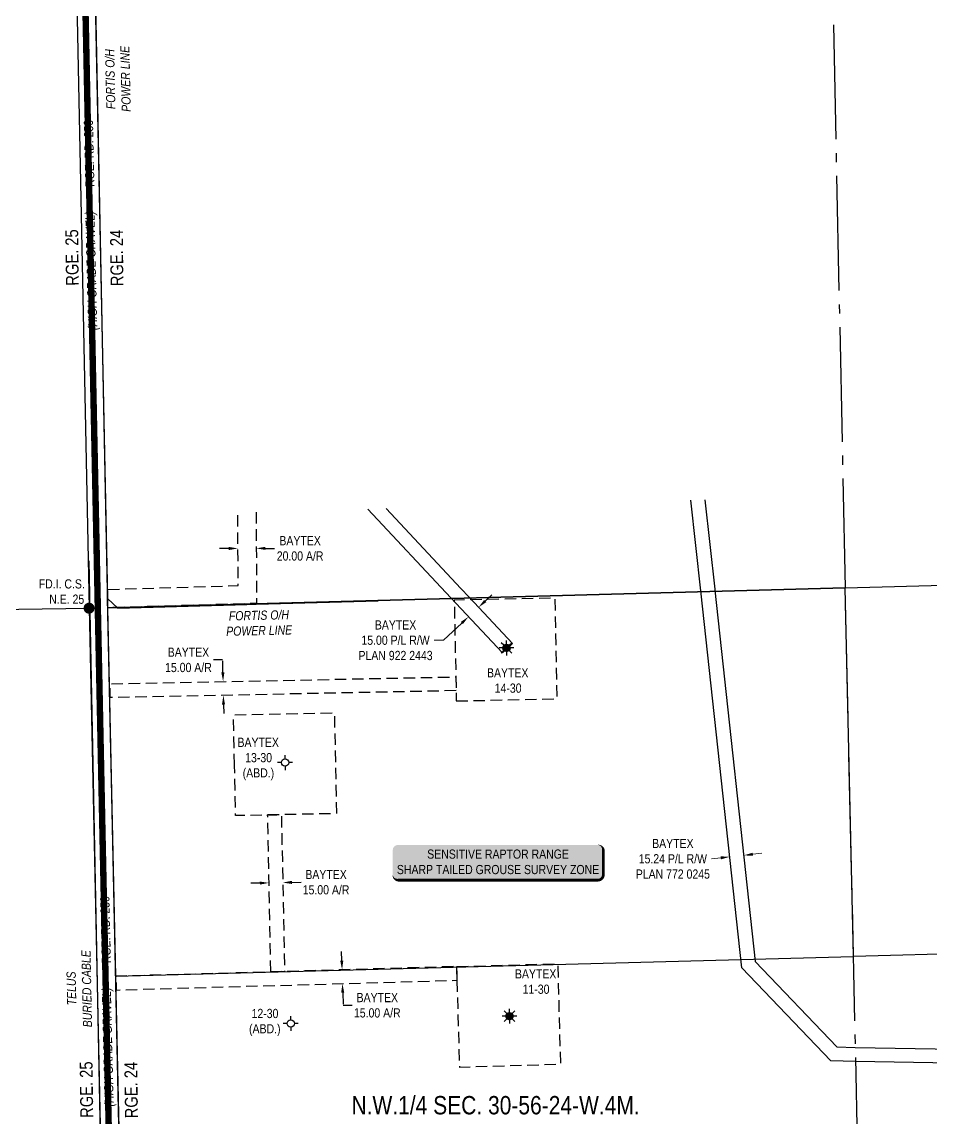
# Model space of a CAD drawing. Extents: x 88833 to 97610, y 5963373 to 5974710.
# Drawn here: x 93851 to 94843, y 5967761 to 5968956 of the extents above; entities that cross this region are included whole.
import ezdxf
from ezdxf.enums import TextEntityAlignment as Align

# ---------------------------------------------------------------- set-up
doc = ezdxf.new("R2010")
doc.units = 0
doc.header["$LTSCALE"] = 5
doc.header["$PDSIZE"] = 5
doc.linetypes.add('foc-ACCESSROAD', pattern=[3.75, 2.5, -1.25])
doc.linetypes.add('foc-QUARTERLINE', pattern=[33, 25, -3, 2, -3])
doc.layers.get('Defpoints').update_dxf_attribs({"color": 9})
for name, color, linetype in [('AS-POWER', 104, 'foc-POWER'), ('AS-POWER-T', 104, 'Continuous'), ('AS-ROADS', 254, 'Continuous'), ('AS-TELEPHONE', 224, 'foc-TEL'), ('AS-TELEPHONE-T', 224, 'Continuous'), ('AS-WILDLIFE-BLOCK', 131, 'Continuous'), ('C-SYMBOL', 7, 'Continuous'), ('D-TXT', 6, 'Continuous'), ('F-AR', 190, 'foc-ACCESSROAD'), ('F-RW', 190, 'Continuous'), ('F-WS', 190, 'foc-ACCESSROAD'), ('F-WS-S', 8, 'Continuous'), ('L-MON', 1, 'Continuous'), ('L-QSEC', 8, 'foc-QUARTERLINE'), ('L-ROAD-T', 7, 'Continuous'), ('L-SEC', 7, 'Continuous'), ('L-TITLEDB', 4, 'Continuous')]:
    doc.layers.add(name, color=color, linetype=linetype)
for name, color, linetype, lineweight in [('F-RW-T', 190, 'Continuous', 9), ('F-WS-T', 190, 'Continuous', 9), ('T-TEXT', 48, 'Continuous', 18)]:
    doc.layers.add(name, color=color, linetype=linetype, lineweight=lineweight)
doc.styles.add('100L', font='ARIALN.TTF', dxfattribs={"height": 10})
doc.styles.add('175L', font='ARIALN.TTF', dxfattribs={"height": 2})
doc.styles.add('80', font='ARIALN.TTF', dxfattribs={"height": 10})
doc.styles.add('80CG', font='ARIALN.TTF', dxfattribs={"height": 10})
doc.styles.add('80L', font='ARIALN.TTF', dxfattribs={"height": 10})
doc.styles.add('80LS', font='ARIALNI.TTF', dxfattribs={"height": 10})
doc.styles.add('foc-LtypeFont', font='ARIALN.TTF', dxfattribs={"height": 7.35})
doc.linetypes.add('foc-POWER', pattern='A,6,-1,["P",foc-LtypeFont,S=0.2,R=0,X=-0.625,Y=-0.75],-1.24,4', length=12.24)
doc.linetypes.add('foc-TEL', pattern='A,2,-1,["T",foc-LtypeFont,S=0.2,R=0,X=-0.425,Y=-0.75],-1.24,8', length=12.24)
doc.dimstyles.new('Compass 5 000', dxfattribs={"dimscale": 5, "dimtxt": 9, "dimasz": 2, "dimexe": 0.2, "dimexo": 0.0625, "dimgap": 0.5, "dimtad": 0, "dimtih": 1, "dimtoh": 1, "dimzin": 0, "dimdsep": 46, "dimtxsty": '80CG', "dimcen": 0.1, "dimse1": 1, "dimse2": 1, "dimclrd": 256, "dimclrt": 256, "dimaunit": 1, "dimadec": 4, "dimazin": 0, "dimtfac": 0.06, "dimtofl": 0, "dimtmove": 0, "dimatfit": 1, "dimfxl": 0.2, "dimtolj": 1, "dimtzin": 0, "dimlwd": -1, "dimarcsym": 0})

# ---------------------------------------------------------------- blocks, each defined once
blk = doc.blocks.new('*D396')
at = {"layer": 'Defpoints', "color": 0, "transparency": 16777216}
for p in [(94622.6, 5968051.9), (94637.7, 5968053.6), (94623.3, 5968045.4)]:
    blk.add_point(p, dxfattribs=at)
at = {"layer": 'F-RW-T', "transparency": 16777216}
for p, q in [((94648.4, 5968048.1), (94658.3, 5968049.2)), ((94613.3, 5968044.3), (94603.4, 5968043.2))]:
    blk.add_line(p, q, dxfattribs=at)
for points in [[(94648.2, 5968049.8), (94648.5, 5968046.5), (94638.4, 5968047)], [(94613.2, 5968045.9), (94613.5, 5968042.6), (94623.3, 5968045.4)]]:
    blk.add_solid(points, dxfattribs=at)
at = {"layer": 'F-RW-T', "transparency": 16777216, "insert": (94561.1, 5968043.2), "char_height": 10, "attachment_point": 5, "style": '80CG'}
blk.add_mtext('\\A1;BAYTEX\\P15.24 P/L R/W\\PPLAN 772 0245', dxfattribs=at)
blk = doc.blocks.new('*D397')
at = {"layer": 'Defpoints', "color": 0, "transparency": 16777216}
for p in [(94338.2, 5968307.1), (94373.5, 5968291.4), (94362.5, 5968281.2)]:
    blk.add_point(p, dxfattribs=at)
at = {"layer": 'F-RW-T', "transparency": 16777216}
for p, q in [((94356.4, 5968324.2), (94363.7, 5968331.1)), ((94330.9, 5968300.3), (94310.8, 5968281.5)), ((94310.8, 5968281.5), (94300.8, 5968281.5))]:
    blk.add_line(p, q, dxfattribs=at)
for points in [[(94355.3, 5968325.5), (94357.5, 5968323), (94349.1, 5968317.4)], [(94329.7, 5968301.5), (94332, 5968299.1), (94338.2, 5968307.1)]]:
    blk.add_solid(points, dxfattribs=at)
at = {"layer": 'F-RW-T', "transparency": 16777216, "insert": (94258.6, 5968281.5), "char_height": 10, "attachment_point": 5, "style": '80CG'}
blk.add_mtext('\\A1;BAYTEX\\P15.00 P/L R/W\\PPLAN 922 2443', dxfattribs=at)
blk = doc.blocks.new('*D441')
at = {"layer": 'Defpoints', "color": 0, "transparency": 16777216}
for p in [(94086.7, 5968386.5), (94106.7, 5968386.5), (94106.7, 5968381.7)]:
    blk.add_point(p, dxfattribs=at)
at = {"layer": 'F-WS', "transparency": 16777216}
for p, q in [((94116.7, 5968381.7), (94126.7, 5968381.7)), ((94076.7, 5968381.6), (94066.7, 5968381.6))]:
    blk.add_line(p, q, dxfattribs=at)
for points in [[(94076.7, 5968383.3), (94076.7, 5968379.9), (94086.7, 5968381.6)], [(94116.7, 5968383.4), (94116.7, 5968380), (94106.7, 5968381.7)]]:
    blk.add_solid(points, dxfattribs=at)
at = {"layer": 'F-WS', "transparency": 16777216, "insert": (94154.5, 5968381.7), "char_height": 10, "attachment_point": 5, "style": '80CG'}
blk.add_mtext('\\A1;BAYTEX\\P20.00 A/R', dxfattribs=at)
blk = doc.blocks.new('GAS')
h = blk.add_hatch(color=255)
h.dxf.hatch_style = 1
edge = h.paths.add_edge_path()
edge.add_arc((0, 0), 0.9, 0, 360)
for p, q in [((-0.81, 0), (-1.62, 0)), ((-0.57, 0.57), (-1.14, 1.14)), ((0, 0.81), (0, 1.62)), ((0.57, 0.57), (1.14, 1.14)), ((1.62, 0), (0.81, 0)), ((-0.57, -0.57), (-1.14, -1.14)), ((0, -0.81), (0, -1.62)), ((1.14, -1.14), (0.57, -0.57))]:
    blk.add_line(p, q)
blk.add_circle((0, 0), 0.8)
blk = doc.blocks.new('*D442')
at = {"layer": 'Defpoints', "color": 0, "transparency": 16777216}
for p in [(94064.2, 5968236.3), (94070.5, 5968236.5), (94064.5, 5968221.3)]:
    blk.add_point(p, dxfattribs=at)
at = {"layer": 'F-WS', "transparency": 16777216}
for p, q in [((94070, 5968260.1), (94060, 5968260.1)), ((94070.3, 5968246.5), (94070, 5968260.1)), ((94071, 5968211.5), (94071.2, 5968201.5))]:
    blk.add_line(p, q, dxfattribs=at)
for points in [[(94071.9, 5968246.5), (94068.6, 5968246.4), (94070.5, 5968236.5)], [(94072.6, 5968211.5), (94069.3, 5968211.4), (94070.8, 5968221.5)]]:
    blk.add_solid(points, dxfattribs=at)
at = {"layer": 'F-WS', "transparency": 16777216, "insert": (94032.7, 5968260.1), "char_height": 10, "attachment_point": 5, "style": '80CG'}
blk.add_mtext('\\A1;BAYTEX\\P15.00 A/R', dxfattribs=at)
blk = doc.blocks.new('GABD')
for p, q in [((-0.81, 0), (-1.62, 0)), ((0, 0.81), (0, 1.62)), ((1.62, 0), (0.81, 0)), ((0, -0.81), (0, -1.62))]:
    blk.add_line(p, q)
blk.add_circle((0, 0), 0.8)
blk = doc.blocks.new('*D443')
at = {"layer": 'Defpoints', "color": 0, "transparency": 16777216}
for p in [(94120.6, 5968016.9), (94135.6, 5968017.3), (94135.6, 5968017.2)]:
    blk.add_point(p, dxfattribs=at)
at = {"layer": 'F-WS', "transparency": 16777216}
for p, q in [((94110.6, 5968016.8), (94100.6, 5968016.6)), ((94145.6, 5968017.5), (94155.6, 5968017.7))]:
    blk.add_line(p, q, dxfattribs=at)
for points in [[(94110.5, 5968018.4), (94110.6, 5968015.1), (94120.6, 5968017)], [(94145.5, 5968019.2), (94145.6, 5968015.8), (94135.6, 5968017.3)]]:
    blk.add_solid(points, dxfattribs=at)
at = {"layer": 'F-WS', "transparency": 16777216, "insert": (94182.8, 5968017.7), "char_height": 10, "attachment_point": 5, "style": '80CG'}
blk.add_mtext('\\A1;BAYTEX\\P15.00 A/R', dxfattribs=at)
blk = doc.blocks.new('*D444')
at = {"layer": 'Defpoints', "color": 0, "transparency": 16777216}
for p in [(94259.8, 5967923.9), (94200.7, 5967907.2), (94260.2, 5967908.9)]:
    blk.add_point(p, dxfattribs=at)
at = {"layer": 'F-WS', "transparency": 16777216}
for p, q in [((94200, 5967932.2), (94199.7, 5967942.2)), ((94201, 5967897.2), (94201.4, 5967883.5)), ((94201.4, 5967883.5), (94211.4, 5967883.5))]:
    blk.add_line(p, q, dxfattribs=at)
for points in [[(94201.6, 5967932.2), (94198.3, 5967932.1), (94200.3, 5967922.2)], [(94202.6, 5967897.3), (94199.3, 5967897.2), (94200.7, 5967907.2)]]:
    blk.add_solid(points, dxfattribs=at)
at = {"layer": 'F-WS', "transparency": 16777216, "insert": (94238.7, 5967883.5), "char_height": 10, "attachment_point": 5, "style": '80CG'}
blk.add_mtext('\\A1;BAYTEX\\P15.00 A/R', dxfattribs=at)
blk = doc.blocks.new('fdia')
at = {"color": 255, "const_width": 1}
blk.add_lwpolyline([(-0.5, 0, 1), (0.5, 0, 1)], format="xyb", close=True, dxfattribs=at)
blk = doc.blocks.new('Fdiaa')
blk.add_blockref('fdia', (0, 0))
blk = doc.blocks.new('fdib')
at = {"color": 1, "const_width": 1.6}
blk.add_lwpolyline([(-0.4, 0, 1), (0.4, 0, 1)], format="xyb", close=True, dxfattribs=at)
at = {"color": 1}
blk.add_circle((0, 0), 0.8, dxfattribs=at)
blk = doc.blocks.new('Fdibb')
blk.add_blockref('fdib', (0, 0))
blk = doc.blocks.new('fdicc')
for name in ['Fdibb', 'Fdiaa']:
    blk.add_blockref(name, (0, 0))
blk = doc.blocks.new('FDI')
blk.add_blockref('fdicc', (0, 0))
blk = doc.blocks.new('*U851')
h = blk.add_hatch(color=255)
edge = h.paths.add_edge_path()
edge.add_line((-109, -20), (109, -20))
edge.add_arc((109, -14), 6, 270, 360)
edge.add_line((115, -14), (115, 12.5))
edge.add_arc((109, 12.5), 6, 0, 90)
edge.add_line((109, 18.5), (-109, 18.5))
edge.add_arc((-109, 12.5), 6, 90, 180)
edge.add_line((-115, 12.5), (-115, -14))
edge.add_arc((-109, -14), 6, 180, 270)
at = {"color": 131, "flags": 128}
blk.add_lwpolyline([(-109, -20, 3, 3, 0), (109, -20, 3, 3, 0.414214), (115, -14, 3, 3, 0), (115, 12.5, 3, 0, 0.414214), (109, 18.5, 0, 0, 0), (-109, 18.5, 0, 0, 0.414214), (-115, 12.5, 0, 0, 0), (-115, -14, 0, 3, 0.414214)], format="xyseb", close=True, dxfattribs=at)
at = {"color": 131, "style": '80'}
blk.add_attdef('ENTER_TEXT_001', (-36, -5), '', height=10, dxfattribs=at)

msp = doc.modelspace()

# ---------------------------------------------------------------- linework, layer by layer
at = {"layer": 'AS-POWER', "flags": 128}
for points in [[(93928.024, 5969120.177), (93944.421, 5968327.135), (93955.644, 5968316.453), (94096.271, 5968320.488), (94106.569, 5968320.784), (94239.507, 5968324.599)], [(93961.759, 5967495.66), (93960.279, 5967599.739), (93944.421, 5968327.135)]]:
    msp.add_lwpolyline(points, dxfattribs=at)
at = {"layer": 'AS-ROADS', "const_width": 7, "flags": 128}
msp.add_lwpolyline([(94020.182, 5964179.765), (94016.384, 5964372.858), (94000.133, 5965162.172), (93985.104, 5965906.543), (93958.312, 5967160.052), (93939.043, 5968064.275), (93917.295, 5969118.161), (93899.542, 5969937.457), (93880.532, 5970849.51)], dxfattribs=at)
at = {"layer": 'AS-TELEPHONE', "flags": 128}
msp.add_lwpolyline([(93923.529, 5967550.429), (93936.37, 5967552.681), (93939.045, 5967554.285), (93940.25, 5967556.823), (93939.896, 5967565.531), (93939.349, 5967573.18), (93939.18, 5967579.675), (93939.035, 5967586.502), (93939.635, 5967591.159), (93939.47, 5967592.422), (93939.626, 5967593.471), (93924.357, 5968367.981)], dxfattribs=at)
at = {"layer": 'F-AR', "flags": 128}
for points in [[(93944.934, 5968337.021), (94086.803, 5968341.095), (94086.651, 5968420.705)], [(94106.65, 5968421.247), (94106.84, 5968321.663), (93945.508, 5968317.029)]]:
    msp.add_lwpolyline(points, dxfattribs=at)
for points in [[(94324.642, 5968226.56), (93947.481, 5968218.993), (93947.179, 5968233.99), (94324.341, 5968241.557)], [(94122.511, 5967919.959), (94119.08, 5968090.99), (94134.077, 5968091.291), (94137.505, 5967920.39)], [(94325.871, 5967910.794), (94325.44, 5967925.788), (93953.596, 5967915.107), (93953.898, 5967900.109), (93954.21, 5967900.118)]]:
    msp.add_lwpolyline(points, close=True, dxfattribs=at)
at = {"layer": 'F-RW', "flags": 128}
for points in [[(94596.02, 5968434.523), (94606.717, 5968337.243), (94606.851, 5968336.021), (94651.061, 5967931.213), (94739.848, 5967838.104), (94759.82, 5967837.612), (95086.983, 5967832.096), (95099.795, 5967831.869), (95103.056, 5967831.699), (95108.011, 5967831.611), (95107.971, 5967829.031), (95107.952, 5967827.821), (95107.776, 5967816.346), (95098.057, 5967816.519), (94760.191, 5967822.364), (94733.252, 5967822.973), (94636.482, 5967924.437), (94591.58, 5968335.583), (94580.746, 5968434.109)], [(94228.202, 5968424.545), (94318.85, 5968327.75), (94375.15, 5968267.702), (94386.084, 5968277.956), (94338.859, 5968328.325), (94329.789, 5968337.999), (94248.305, 5968425.09)]]:
    msp.add_lwpolyline(points, dxfattribs=at)
at = {"layer": 'F-WS', "flags": 128}
for points in [[(94324.866, 5968215.373), (94434.844, 5968217.579), (94432.637, 5968327.557), (94322.659, 5968325.351), (94324.341, 5968241.557)], [(94325.44, 5967925.788), (94435.395, 5967928.947), (94438.553, 5967818.992), (94328.599, 5967815.834)]]:
    msp.add_lwpolyline(points, close=True, dxfattribs=at)
msp.add_lwpolyline([(94082.983, 5968145.277), (94081.88, 5968200.265), (94191.858, 5968202.472), (94194.065, 5968092.494), (94119.08, 5968090.99), (94084.087, 5968090.288), (94082.983, 5968145.277)], dxfattribs=at)
at = {"layer": 'L-QSEC', "flags": 128}
for points in [[(94715.311, 5969942.483), (94749.105, 5968338.719)], [(94785.602, 5966711.884), (94749.105, 5968338.719)]]:
    msp.add_lwpolyline(points, dxfattribs=at)
at = {"layer": 'L-SEC', "flags": 128}
for points in [[(93908.203, 5969120.555), (93924.307, 5968316.486)], [(93928.303, 5969120.958), (93944.407, 5968316.889)], [(93944.404, 5968317.028), (95553.805, 5968360.41)], [(92309.498, 5968293.703), (93924.307, 5968316.486)], [(93924.307, 5968316.486), (93941.465, 5967513.102)], [(93944.406, 5968316.915), (93961.564, 5967513.531)]]:
    msp.add_lwpolyline(points, dxfattribs=at)
at = {"layer": 'L-TITLEDB', "flags": 128}
msp.add_lwpolyline([(94758.122, 5967936.786), (94749.105, 5968338.719), (95553.805, 5968360.41), (95563.254, 5967958.509), (94758.122, 5967936.786)], close=True, dxfattribs=at)
for points in [[(94758.122, 5967936.786), (94749.105, 5968338.719), (93944.404, 5968317.028), (93952.988, 5967915.09)], [(93952.988, 5967915.09), (94758.122, 5967936.786)]]:
    msp.add_lwpolyline(points, dxfattribs=at)

# ---------------------------------------------------------------- block references
at = {"layer": 'AS-WILDLIFE-BLOCK'}
ref = msp.add_blockref('*U851', (94370.387, 5968039.937), dxfattribs=dict(at, xscale=0.9992045070000001, yscale=0.9992045070000001, zscale=0.9992045070000001))
ref.add_attrib('ENTER_TEXT_001', 'SENSITIVE RAPTOR RANGE', (94293.163, 5968043.353), dxfattribs={"layer": '0', "color": 131, "height": 9.99205, "style": '80'})
ref.add_attrib('ENTER_TEXT_002', 'SHARP TAILED GROUSE SURVEY ZONE', (94260.093, 5968026.522), dxfattribs={"layer": '0', "color": 131, "height": 9.99205, "style": '80'})
at = {"layer": 'F-WS-S', "xscale": 5, "yscale": 5, "zscale": 5}
for name, p in [('GAS', (94379.697, 5968273.174)), ('GABD', (94138.068, 5968148.138)), ('GAS', (94382.897, 5967871.631)), ('GABD', (94144.276, 5967863.579))]:
    msp.add_blockref(name, p, dxfattribs=at)
at = {"layer": 'L-MON', "color": 5, "xscale": 5, "yscale": 5, "zscale": 5}
msp.add_blockref('FDI', (93924.307, 5968316.486), dxfattribs=at)

# ---------------------------------------------------------------- texts
at = {"layer": 'AS-POWER-T', "char_height": 10, "attachment_point": 1, "style": '100L'}
for insert, rotation in [((93943.32, 5968850.808), 91.268657), ((94067.037, 5968312.8), 1.257924)]:
    msp.add_mtext_dynamic_manual_height_columns('\\pi9.6237;{\\fArial Narrow|b0|i1|c0|p34;FORTIS O/H\\P\\pi6.3699;POWER LINE}', width=84.62251, gutter_width=55, heights=[0], dxfattribs=dict(at, insert=insert, rotation=rotation))
at = {"layer": 'C-SYMBOL', "color": 3, "style": '175L'}
msp.add_text('N.W.1/4 SEC. 30-56-24-W.4M.', height=20, dxfattribs=at).set_placement((94367.753, 5967758.58), align=Align.BOTTOM_CENTER)
at = {"layer": 'D-TXT', "color": 3, "char_height": 14, "attachment_point": 1, "rotation": 90.655145, "style": '80L'}
for s, width, insert in [('RGE. 25', 73.75526, (93899.069, 5968667.982)), ('RGE. 24', 63.86109, (93947.807, 5968667.494)), ('RGE. 25', 73.75526, (93914.799, 5967760.683)), ('RGE. 24', 63.86109, (93963.536, 5967760.194))]:
    msp.add_mtext_dynamic_manual_height_columns(s, width=width, gutter_width=47.5, heights=[0], dxfattribs=dict(at, insert=insert))
at = {"layer": 'F-WS-T', "char_height": 10, "attachment_point": 1, "style": '100L'}
for s, insert in [('\\pi-3.5722;BAYTEX\\P\\pi4.818;14-30', (94361.945, 5968250.979)), ('\\pi-3.5722;BAYTEX\\P\\pi4.818;13-30\\P\\pi2.0826;(ABD.)', (94089.769, 5968175.227)), ('\\pi-3.5722;BAYTEX\\P\\pi4.818;11-30', (94392.418, 5967922.722)), ('\\pi4.818;12-30\\P\\pi2.0826;(ABD.)', (94096.717, 5967879.576))]:
    msp.add_mtext_dynamic_manual_height_columns(s, width=37.13933, gutter_width=55, heights=[0], dxfattribs=dict(at, insert=insert))
at = {"layer": 'L-MON', "insert": (93867.204, 5968347.975), "char_height": 10, "attachment_point": 1, "style": '100L'}
msp.add_mtext_dynamic_manual_height_columns('\\pi2.1504;FD.I. C.S.\\P\\pi13.617;N.E. 25', width=50.4928, gutter_width=50, heights=[0], dxfattribs=at)
at = {"layer": 'L-ROAD-T', "char_height": 10, "width": 74.18777, "attachment_point": 2, "rotation": 91.409444, "style": '80L'}
for insert in [(93919.349, 5968812.177), (93937.285, 5967965.752)]:
    msp.add_mtext('RGE. RD. 250', dxfattribs=dict(at, insert=insert))
at = {"layer": 'T-TEXT', "char_height": 10, "width": 135.64186, "attachment_point": 2, "rotation": 91.409444, "style": '80LS'}
for insert in [(93921.703, 5968684.266), (93939.639, 5967837.841)]:
    msp.add_mtext('(HIGH GRADE GRAVEL)', dxfattribs=dict(at, insert=insert))

# ---------------------------------------------------------------- dimensions: what is measured, and where the dimension line sits
at = {"layer": 'F-RW-T'}
dim = msp.add_linear_dim(base=(94338.165, 5968307.149), p1=(94373.467, 5968291.413), p2=(94362.532, 5968281.16), angle=223.154929, text='BAYTEX\\P15.00 P/L R/W\\PPLAN 922 2443', dimstyle='Compass 5 000', dxfattribs=at)
dim.commit()
dim.dimension.update_dxf_attribs({"geometry": '*D397', "text_midpoint": (94258.601, 5968281.522), "dimtype": 161})
dim = msp.add_aligned_dim(p1=(94637.692, 5968053.58), p2=(94622.555, 5968051.916), distance=6.601, text='BAYTEX\\P15.24 P/L R/W\\PPLAN 772 0245', dimstyle='Compass 5 000', dxfattribs=at)
dim.commit()
dim.dimension.update_dxf_attribs({"geometry": '*D396', "text_midpoint": (94561.132, 5968043.169)})
at = {"layer": 'F-WS'}
for p1, p2, distance, text, picture, middle in [((94086.717, 5968386.5), (94106.717, 5968386.538), -4.868, 'BAYTEX\\P20.00 A/R', '*D441', (94154.461, 5968381.709)), ((94120.565, 5968016.946), (94135.562, 5968017.247), 0.037, 'BAYTEX\\P15.00 A/R', '*D443', (94182.839, 5968017.685))]:
    dim = msp.add_aligned_dim(p1=p1, p2=p2, distance=distance, text=text, dimstyle='Compass 5 000', dxfattribs=at)
    dim.commit()
    dim.dimension.update_dxf_attribs({"geometry": picture, "text_midpoint": middle})
for base, p1, p2, angle, picture, middle in [((94070.467, 5968236.464), (94064.465, 5968221.34), (94064.164, 5968236.337), 91.149394, '*D442', (94032.711, 5968260.12)), ((94200.697, 5967907.199), (94259.805, 5967923.903), (94260.235, 5967908.909), 271.645409, '*D444', (94238.66, 5967883.476))]:
    dim = msp.add_linear_dim(base=base, p1=p1, p2=p2, angle=angle, text='BAYTEX\\P15.00 A/R', dimstyle='Compass 5 000', dxfattribs=at)
    dim.commit()
    dim.dimension.update_dxf_attribs({"geometry": picture, "text_midpoint": middle, "dimtype": 161})

# ---------------------------------------------------------------- next in the draw order: texts
at = {"layer": 'AS-TELEPHONE-T', "insert": (93900.963, 5967858.772), "char_height": 10, "attachment_point": 1, "rotation": 91.225784, "style": '100L', "bg_fill": 3, "box_fill_scale": 1.1, "bg_fill_color": 256, "bg_fill_transparency": 0}
msp.add_mtext_dynamic_manual_height_columns('\\pi24.532;{\\fArial Narrow|b0|i1|c0|p34;TELUS\\P\\pi0.29898;BURIED CABLE}', width=84.62251, gutter_width=55, heights=[0], dxfattribs=at)

doc.saveas('drawing.dxf')
